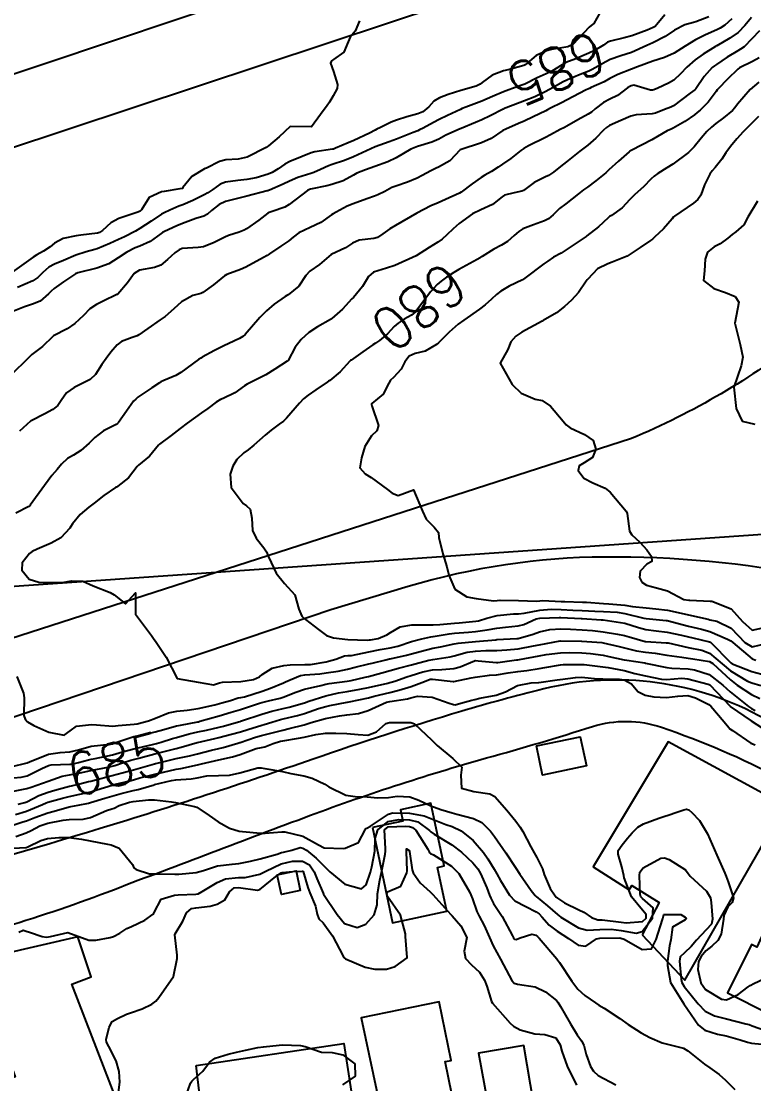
# Model space of a CAD drawing. Header units: metres. Extents: x 298520 to 308411, y 7433745 to 7450750.
# Drawn here: x 300252 to 300320.8, y 7445068 to 7445167.9 of the extents above; entities that cross this region are included whole.
import ezdxf
from ezdxf.enums import TextEntityAlignment as Align

# ---------------------------------------------------------------- set-up
doc = ezdxf.new("R2010")
doc.units = ezdxf.units.M
doc.header["$LTSCALE"] = 10
doc.linetypes.add('CONTINUO', pattern=[0])
for name, color, linetype in [('Cotas', 45, 'Continuous'), ('Curvas de Nivel 1m', 11, 'Continuous'), ('Curvas de Nivel 5m', 15, 'Continuous'), ('Edificações', 30, 'Continuous'), ('TEXTO', 45, 'Continuous'), ('Vias Primárias', 230, 'Continuous')]:
    doc.layers.add(name, color=color, linetype=linetype)
doc.styles.add('Style-STANDARD', font='STANDARD.shx')

msp = doc.modelspace()

# ---------------------------------------------------------------- linework, layer by layer
at = {"layer": 'Curvas de Nivel 1m', "flags": 128}
for points, elevation in [([(300316.608, 7445168.304), (300315.367, 7445167.831), (300315.157, 7445167.762), (300314.358, 7445167.565), (300313.358, 7445167.065), (300312.485, 7445166.456), (300311.346, 7445165.864), (300310.777, 7445165.608), (300309.336, 7445164.956), (300308.345, 7445164.628), (300307.329, 7445164.283), (300306.905, 7445164.077), (300306.195, 7445163.661), (300305.642, 7445163.342), (300305.316, 7445163.188), (300304.5, 7445162.872), (300303.303, 7445162.381), (300302.848, 7445162.156), (300302.045, 7445161.712), (300301.569, 7445161.438), (300301.289, 7445161.287), (300300.234, 7445160.78), (300299.28, 7445160.404), (300297.542, 7445159.766), (300297.354, 7445159.687), (300297.271, 7445159.644), (300296.04, 7445159.004), (300295.255, 7445158.625), (300294.678, 7445158.372), (300293.333, 7445157.819), (300293.243, 7445157.78), (300291.896, 7445157.173), (300291.233, 7445156.823), (300290.554, 7445156.522), (300289.226, 7445156.13), (300288.607, 7445155.869), (300287.215, 7445155.051), (300286.43, 7445154.679), (300285.206, 7445154.229), (300284.34, 7445153.923), (300283.532, 7445153.601), (300283.195, 7445153.417), (300282.228, 7445152.909), (300281.182, 7445152.559), (300280.706, 7445152.439), (300279.175, 7445152.119), (300279.065, 7445152.091), (300278.878, 7445151.984), (300277.159, 7445150.659), (300276.744, 7445150.427), (300275.562, 7445150.026), (300275.264, 7445149.917), (300275.151, 7445149.852), (300274.297, 7445149.195), (300273.136, 7445148.371), (300272.937, 7445148.26), (300272.446, 7445148.067), (300271.462, 7445147.743), (300271.126, 7445147.596), (300270.122, 7445147.086), (300269.112, 7445146.705), (300268.593, 7445146.625), (300267.109, 7445146.53), (300266.815, 7445146.425), (300266.425, 7445146.137), (300265.731, 7445145.509), (300265.091, 7445144.963), (300264.497, 7445144.748), (300263.086, 7445144.516), (300262.575, 7445144.178), (300261.963, 7445143.298), (300261.054, 7445142.251), (300261.027, 7445142.227), (300260.959, 7445142.201), (300259.678, 7445141.589), (300259.049, 7445141.284), (300258.41, 7445140.862), (300257.816, 7445140.238), (300257.025, 7445139.475), (300256.29, 7445138.988), (300255.013, 7445138.324), (300254.98, 7445138.304), (300254.943, 7445138.271), (300253.961, 7445137.318), (300252.987, 7445136.568), (300252.831, 7445136.446), (300252.687, 7445136.294), (300250.966, 7445134.603)], 684), ([(300320.623, 7445168.243), (300319.974, 7445167.501), (300319.356, 7445166.847), (300318.581, 7445166.287), (300317.344, 7445165.59), (300317.303, 7445165.571), (300317.233, 7445165.531), (300316.073, 7445164.801), (300315.33, 7445164.269), (300314.524, 7445163.562), (300313.948, 7445162.936), (300313.304, 7445162.342), (300312.818, 7445162.067), (300311.801, 7445161.595), (300311.442, 7445161.448), (300311.291, 7445161.411), (300311.105, 7445161.417), (300310.482, 7445161.612), (300309.54, 7445161.87), (300309.296, 7445161.821), (300309.163, 7445161.763), (300308.963, 7445161.633), (300308.011, 7445160.917), (300307.282, 7445160.558), (300306.689, 7445160.246), (300305.922, 7445159.664), (300305.574, 7445159.361), (300305.265, 7445159.149), (300304.302, 7445158.64), (300303.248, 7445158.031), (300303.035, 7445157.913), (300302.626, 7445157.706), (300301.727, 7445157.227), (300301.235, 7445156.964), (300299.663, 7445156.179), (300299.225, 7445155.941), (300298.939, 7445155.753), (300297.988, 7445154.989), (300297.21, 7445154.451), (300296.801, 7445154.18), (300296.16, 7445153.78), (300295.551, 7445153.433), (300295.194, 7445153.214), (300294.368, 7445152.619), (300293.315, 7445151.818), (300293.172, 7445151.737), (300291.859, 7445151.14), (300291.163, 7445150.839), (300290.474, 7445150.533), (300289.153, 7445149.86), (300287.141, 7445148.685), (300286.634, 7445148.399), (300285.963, 7445147.902), (300285.459, 7445147.576), (300285.127, 7445147.49), (300283.733, 7445147.322), (300283.12, 7445147.046), (300282.458, 7445146.602), (300281.103, 7445145.96), (300280.018, 7445145.047), (300279.087, 7445144.406), (300278.718, 7445143.985), (300278.056, 7445143.007), (300277.056, 7445142.188), (300276.946, 7445142.119), (300276.771, 7445142.013), (300275.76, 7445141.309), (300275.04, 7445140.691), (300274.389, 7445140.04), (300273.017, 7445138.466), (300272.809, 7445138.268), (300272.483, 7445138.065), (300271.484, 7445137.597), (300271.002, 7445137.375), (300270.133, 7445136.952), (300268.986, 7445136.326), (300268.841, 7445136.246), (300268.631, 7445136.105), (300266.971, 7445134.889), (300266.5, 7445134.602), (300265.367, 7445134.146), (300265.097, 7445134.013), (300264.961, 7445133.921), (300264.247, 7445133.452), (300262.947, 7445132.557), (300262.737, 7445132.39), (300262.539, 7445132.184), (300261.862, 7445131.258), (300261.131, 7445130.198), (300261.025, 7445130.086), (300260.911, 7445130.012), (300259.705, 7445129.412), (300258.898, 7445128.776), (300258.365, 7445128.228), (300257.578, 7445127.544), (300256.876, 7445127.123), (300256.323, 7445126.803), (300255.763, 7445126.261), (300255.345, 7445125.779), (300254.852, 7445125.192), (300254.163, 7445124.28), (300252.824, 7445122.403), (300252.776, 7445122.347), (300252.696, 7445122.301), (300251.463, 7445121.664)], 682), ([(300306.363, 7445168.676), (300305.806, 7445167.666), (300305.548, 7445167.482), (300305.36, 7445167.342), (300303.807, 7445165.693), (300303.341, 7445165.493), (300301.815, 7445165.238), (300301.337, 7445165.121), (300300.377, 7445164.685), (300299.324, 7445163.805), (300299.204, 7445163.742), (300297.739, 7445163.341), (300297.315, 7445163.234), (300296.25, 7445162.839), (300295.298, 7445162.124), (300295.115, 7445161.973), (300294.722, 7445161.799), (300293.288, 7445161.375), (300292.099, 7445161.017), (300291.282, 7445160.702), (300290.75, 7445160.374), (300290.284, 7445159.85), (300289.732, 7445159.389), (300289.263, 7445159.192), (300288.228, 7445158.906), (300287.254, 7445158.606), (300286.741, 7445158.404), (300285.755, 7445157.905), (300285.404, 7445157.745), (300285.241, 7445157.671), (300284.697, 7445157.378), (300283.23, 7445156.673), (300282.703, 7445156.47), (300281.523, 7445155.957), (300281.309, 7445155.872), (300281.222, 7445155.857), (300279.579, 7445155.617), (300279.218, 7445155.512), (300278.389, 7445155.167), (300277.21, 7445154.715), (300276.746, 7445154.476), (300276.116, 7445154.021), (300275.546, 7445153.679), (300275.195, 7445153.533), (300274.059, 7445153.178), (300273.187, 7445153.019), (300272.327, 7445152.927), (300271.183, 7445152.756), (300270.685, 7445152.581), (300269.974, 7445152.092), (300269.509, 7445151.757), (300269.168, 7445151.564), (300268.108, 7445151.062), (300267.158, 7445150.654), (300266.783, 7445150.508), (300265.946, 7445150.142), (300265.406, 7445149.892), (300265.149, 7445149.75), (300264.195, 7445149.107), (300263.135, 7445148.426), (300262.703, 7445148.176), (300261.681, 7445147.635), (300261.12, 7445147.369), (300260.314, 7445147.009), (300259.107, 7445146.518), (300258.882, 7445146.448), (300258.081, 7445146.235), (300257.099, 7445145.898), (300255.949, 7445145.407), (300255.091, 7445145.063), (300254.569, 7445144.795), (300253.99, 7445144.281), (300253.543, 7445143.82), (300253.075, 7445143.503), (300251.627, 7445142.87)], 686), ([(300283.782, 7445167.934), (300283.353, 7445166.971), (300282.896, 7445166.396), (300282.712, 7445165.946), (300282.291, 7445164.993), (300281.326, 7445164.294), (300281.121, 7445164.166), (300281.051, 7445163.963), (300281.311, 7445163.162), (300281.709, 7445161.956), (300281.666, 7445161.579), (300281.282, 7445160.877), (300280.953, 7445160.287), (300280.743, 7445159.965), (300280.088, 7445159.144), (300279.253, 7445157.98), (300277.253, 7445158.01), (300276.22, 7445157.039), (300275.225, 7445156.191), (300275.132, 7445156.123), (300275, 7445156.033), (300273.213, 7445155.107), (300272.357, 7445154.924), (300271.211, 7445154.857), (300270.597, 7445154.698), (300269.401, 7445154.098), (300269.254, 7445154.047), (300269.202, 7445154.031), (300267.996, 7445153.312), (300267.175, 7445152.266), (300267.12, 7445152.184), (300266.873, 7445152.133), (300265.424, 7445151.894), (300265.17, 7445151.85), (300264.004, 7445151.323), (300263.281, 7445150.169), (300263.22, 7445150.102), (300263.152, 7445150.057), (300262.927, 7445149.949), (300261.144, 7445149.349), (300260.396, 7445148.952), (300259.616, 7445148.215), (300259.322, 7445148.026), (300259.129, 7445147.975), (300257.585, 7445147.784), (300257.125, 7445147.733), (300255.907, 7445147.476), (300255.115, 7445147.046), (300254.685, 7445146.699), (300254.055, 7445146.28), (300253.448, 7445145.938), (300253.097, 7445145.713), (300251.137, 7445144.319)], 687), ([(300318.77, 7445168.118), (300318.103, 7445167.523), (300317.656, 7445167.231), (300317.358, 7445167.077), (300316.29, 7445166.604), (300315.349, 7445166.131), (300314.37, 7445165.565), (300313.336, 7445164.894), (300312.444, 7445164.477), (300311.328, 7445164.143), (300309.898, 7445163.621), (300309.319, 7445163.395), (300308.053, 7445162.901), (300307.306, 7445162.513), (300306.748, 7445162.209), (300305.541, 7445161.668), (300305.374, 7445161.587), (300305.292, 7445161.538), (300305.019, 7445161.403), (300303.281, 7445160.503), (300302.753, 7445160.23), (300301.72, 7445159.716), (300301.425, 7445159.564), (300301.269, 7445159.478), (300300.086, 7445158.906), (300299.254, 7445158.511), (300298.724, 7445158.275), (300297.528, 7445157.766), (300297.241, 7445157.615), (300296.127, 7445156.888), (300295.23, 7445156.46), (300293.223, 7445155.82), (300292.264, 7445154.778), (300291.206, 7445154.193), (300290.959, 7445154.089), (300290.469, 7445153.847), (300289.655, 7445153.396), (300289.192, 7445153.153), (300288.289, 7445152.771), (300287.181, 7445152.406), (300286.817, 7445152.255), (300286.148, 7445151.9), (300285.501, 7445151.575), (300285.168, 7445151.457), (300284.457, 7445151.212), (300283.161, 7445150.72), (300282.605, 7445150.499), (300281.561, 7445149.956), (300281.301, 7445149.809), (300281.15, 7445149.696), (300280.141, 7445148.972), (300279.138, 7445148.503), (300278.062, 7445147.996), (300277.529, 7445147.602), (300277.122, 7445147.253), (300276.383, 7445146.748), (300275.324, 7445146.028), (300275.199, 7445145.932), (300275.101, 7445145.866), (300274.752, 7445145.688), (300273.09, 7445144.778), (300272.596, 7445144.557), (300271.289, 7445144.078), (300271.148, 7445144.013), (300271.081, 7445143.966), (300270.05, 7445143.108), (300269.058, 7445142.413), (300268.842, 7445142.317), (300268.109, 7445142.114), (300267.047, 7445141.518), (300266.325, 7445140.852), (300265.509, 7445140.145), (300265.225, 7445139.954), (300265.03, 7445139.826), (300263.864, 7445139.01), (300263.015, 7445138.41), (300262.861, 7445138.335), (300262.414, 7445138.186), (300261.408, 7445137.795), (300261.002, 7445137.488), (300260.411, 7445136.787), (300259.96, 7445136.21), (300259.558, 7445135.633), (300258.968, 7445134.682), (300258.456, 7445134.228), (300256.955, 7445133.472), (300256.232, 7445132.975), (300255.734, 7445132.262), (300255.412, 7445131.789), (300254.93, 7445131.393), (300254.194, 7445131.007), (300252.914, 7445130.348), (300252.885, 7445130.329), (300252.843, 7445130.301), (300251.828, 7445129.386)], 683), ([(300321.358, 7445166.988), (300319.911, 7445165.501), (300319.583, 7445165.263), (300319.337, 7445165.119), (300318.337, 7445164.51), (300317.318, 7445163.837), (300317.134, 7445163.713), (300316.91, 7445163.534), (300316.156, 7445162.695), (300315.374, 7445161.549), (300315.339, 7445161.503), (300315.292, 7445161.459), (300314.859, 7445161.126), (300313.277, 7445159.949), (300313.039, 7445159.819), (300312.444, 7445159.588), (300311.598, 7445159.267), (300311.267, 7445159.197), (300309.777, 7445159.111), (300309.263, 7445158.981), (300308.335, 7445158.561), (300307.25, 7445158.095), (300306.981, 7445157.918), (300306.708, 7445157.655), (300305.993, 7445156.904), (300305.229, 7445156.261), (300304.467, 7445155.681), (300303.213, 7445154.681), (300302.666, 7445154.248), (300302.01, 7445153.712), (300301.525, 7445153.39), (300301.196, 7445153.246), (300300.176, 7445152.748), (300299.177, 7445151.993), (300299.017, 7445151.91), (300298.298, 7445151.759), (300297.4, 7445151.538), (300297.169, 7445151.393), (300296.264, 7445150.677), (300295.157, 7445150.17), (300294.392, 7445149.801), (300293.144, 7445148.9), (300292.57, 7445148.394), (300291.984, 7445147.831), (300291.533, 7445147.429), (300291.122, 7445147.133), (300290.324, 7445146.639), (300289.103, 7445145.86), (300287.093, 7445144.941), (300286.303, 7445144.685), (300285.087, 7445144.304), (300284.626, 7445143.917), (300284.038, 7445142.956), (300283.193, 7445141.938), (300283.051, 7445141.795), (300282.156, 7445140.835), (300281.179, 7445139.959), (300281.096, 7445139.896), (300281.032, 7445139.857), (300279.833, 7445139.164), (300279.019, 7445138.635), (300278.279, 7445137.991), (300277.73, 7445137.271), (300277.054, 7445136.009), (300276.982, 7445135.935), (300275.813, 7445135.183), (300274.969, 7445134.68), (300273.725, 7445134.049), (300273.213, 7445133.802), (300272.956, 7445133.623), (300272.051, 7445132.964), (300270.946, 7445132.437), (300270.695, 7445132.333), (300270.3, 7445132.086), (300269.519, 7445131.509), (300268.928, 7445131.083), (300268.359, 7445130.671), (300267.578, 7445130.12), (300266.908, 7445129.629), (300266.066, 7445128.973), (300264.962, 7445128.149), (300264.93, 7445128.112), (300264.892, 7445128.063), (300264.03, 7445127.008), (300262.999, 7445126.178), (300262.861, 7445126.036), (300262.047, 7445124.992), (300261.064, 7445124.198), (300260.92, 7445124.121), (300260.842, 7445124.074), (300259.726, 7445123.32), (300258.827, 7445122.599), (300258.336, 7445122.227), (300257.504, 7445121.549), (300256.799, 7445120.665), (300256.647, 7445120.4), (300256.552, 7445120.252), (300255.698, 7445119.347), (300254.779, 7445118.843), (300253.481, 7445118.289), (300253.015, 7445118.05), (300252.766, 7445117.861), (300252.072, 7445116.987), (300252.026, 7445116.307), (300252.734, 7445115.448), (300253.625, 7445115.18), (300254.732, 7445115.136), (300255.834, 7445115.157), (300256.734, 7445115.318), (300257.766, 7445115.267), (300258.729, 7445114.832), (300260.338, 7445114.204), (300260.721, 7445113.982), (300261.76, 7445113.142), (300262.723, 7445114.18), (300262.703, 7445112.18), (300264.204, 7445110.157), (300264.406, 7445109.889), (300264.667, 7445109.551), (300265.59, 7445108.141), (300266.623, 7445106.13), (300268.62, 7445105.77), (300270.055, 7445105.526), (300270.619, 7445105.735), (300270.9, 7445105.797), (300272.621, 7445105.849), (300273.791, 7445106.042), (300274.371, 7445106.29), (300274.63, 7445106.51), (300275.551, 7445107.109), (300276.643, 7445107.363), (300277.238, 7445107.41), (300278.645, 7445107.432), (300279.168, 7445107.459), (300280.649, 7445107.704), (300280.862, 7445107.746), (300281.549, 7445107.951), (300282.35, 7445108.25), (300282.656, 7445108.277), (300283.025, 7445108.303), (300284.66, 7445108.641), (300285.712, 7445108.85), (300286.664, 7445109.004), (300287.378, 7445109.17), (300288.67, 7445109.59), (300289.619, 7445109.856), (300290.473, 7445110.046), (300290.677, 7445110.08), (300292.185, 7445110.32), (300292.681, 7445110.376), (300294.015, 7445110.475), (300294.684, 7445110.536), (300295.774, 7445110.696), (300296.689, 7445110.87), (300297.49, 7445110.963), (300298.693, 7445111.072), (300299.223, 7445111.214), (300300.38, 7445111.725), (300300.704, 7445111.797), (300302.542, 7445111.854), (300302.695, 7445111.852), (300304.613, 7445111.762), (300304.694, 7445111.757), (300306.485, 7445111.653), (300306.683, 7445111.64), (300308.69, 7445111.338), (300309.989, 7445110.914), (300310.684, 7445110.729), (300311.652, 7445110.621), (300312.682, 7445110.497), (300314.031, 7445110.215), (300314.678, 7445110.059), (300315.085, 7445109.962), (300316.673, 7445109.577), (300316.768, 7445109.529), (300318.654, 7445107.606), (300318.807, 7445107.508), (300320.642, 7445106.772), (300321.588, 7445106.526)], 681), ([(300321.3, 7445162.165), (300320.5, 7445161.492), (300319.279, 7445160.106), (300319.036, 7445159.752), (300318.821, 7445159.515), (300317.968, 7445158.817), (300317.254, 7445158.268), (300316.846, 7445157.937), (300316.421, 7445157.538), (300315.885, 7445156.895), (300315.228, 7445156.077), (300314.683, 7445155.558), (300313.212, 7445154.473), (300312.667, 7445154.127), (300311.807, 7445153.594), (300311.465, 7445153.331), (300311.195, 7445153.069), (300310.454, 7445152.341), (300309.645, 7445151.623), (300309.168, 7445151.129), (300308.443, 7445150.355), (300307.449, 7445149.647), (300307.269, 7445149.531), (300307.15, 7445149.431), (300306.229, 7445148.566), (300305.124, 7445147.714), (300305.1, 7445147.694), (300305.067, 7445147.671), (300303.109, 7445146.338), (300302.708, 7445146.103), (300301.989, 7445145.711), (300301.459, 7445145.357), (300301.097, 7445145.081), (300299.305, 7445143.747), (300299.171, 7445143.659), (300299.081, 7445143.606), (300297.844, 7445142.989), (300297.064, 7445142.534), (300296.632, 7445142.202), (300296.165, 7445141.779), (300295.582, 7445141.251), (300295.043, 7445140.832), (300293.571, 7445139.812), (300293.029, 7445139.411), (300292.181, 7445138.669), (300291.341, 7445137.837), (300291.181, 7445137.667), (300291.008, 7445137.507), (300289.953, 7445136.901), (300288.995, 7445136.681), (300288.438, 7445136.428), (300288.038, 7445135.879), (300287.677, 7445135.182), (300286.968, 7445134.414), (300286.695, 7445134.164), (300286.534, 7445133.894), (300286.005, 7445132.841), (300284.934, 7445131.958), (300284.905, 7445131.938), (300284.884, 7445131.911), (300284.884, 7445131.862), (300284.931, 7445131.749), (300285.561, 7445129.904), (300285.407, 7445129.406), (300284.903, 7445128.948), (300284.274, 7445127.919), (300283.943, 7445126.858), (300283.801, 7445125.926), (300284.295, 7445125.356), (300284.854, 7445125.005), (300286.393, 7445123.894), (300286.838, 7445123.546), (300287.388, 7445123.331), (300288.843, 7445123.87), (300289.679, 7445121.857), (300290.048, 7445121.094), (300290.798, 7445120.349), (300291.178, 7445119.836), (300291.235, 7445119.389), (300291.6, 7445117.832), (300291.967, 7445116.616), (300292.166, 7445115.826), (300292.73, 7445114.531), (300293.856, 7445113.809), (300294.721, 7445113.64), (300296.372, 7445113.428), (300296.72, 7445113.47), (300296.983, 7445113.504), (300298.72, 7445113.443), (300300.39, 7445113.396), (300300.72, 7445113.433), (300300.988, 7445113.448), (300302.718, 7445113.367), (300303.059, 7445113.356), (300304.717, 7445113.315), (300305.096, 7445113.296), (300306.716, 7445113.187), (300307.205, 7445113.156), (300308.714, 7445113.015), (300309.422, 7445112.909), (300310.71, 7445112.759), (300311.612, 7445112.689), (300312.707, 7445112.543), (300313.995, 7445112.276), (300314.701, 7445112.119), (300316.534, 7445111.694), (300316.695, 7445111.656), (300317.342, 7445111.524), (300318.686, 7445110.843), (300319.982, 7445109.497), (300320.669, 7445109.119), (300322.232, 7445109.467)], 679), ([(300321.265, 7445158.94), (300320.537, 7445158.208), (300319.84, 7445157.501), (300319.236, 7445156.833), (300318.638, 7445156.107), (300318.209, 7445155.52), (300317.816, 7445154.925), (300317.209, 7445154.145), (300316.916, 7445153.823), (300316.683, 7445153.535), (300316.201, 7445152.527), (300315.841, 7445151.543), (300315.576, 7445151.139), (300315.165, 7445150.804), (300313.382, 7445149.577), (300313.259, 7445149.47), (300313.149, 7445149.333), (300312.344, 7445148.379), (300311.499, 7445147.596), (300311.298, 7445147.422), (300311.12, 7445147.278), (300310.136, 7445146.637), (300309.106, 7445145.927), (300308.913, 7445145.824), (300308.455, 7445145.636), (300307.505, 7445145.24), (300307.097, 7445145.085), (300306.127, 7445144.625), (300305.231, 7445143.669), (300305.168, 7445143.583), (300305.08, 7445143.456), (300304.349, 7445142.395), (300303.69, 7445141.69), (300303.047, 7445141.094), (300302.272, 7445140.476), (300301.033, 7445139.772), (300300.93, 7445139.722), (300299.022, 7445138.678), (300298.474, 7445138.3), (300298.002, 7445137.76), (300297.707, 7445137.058), (300296.983, 7445135.77), (300298.115, 7445133.758), (300298.951, 7445132.957), (300300.29, 7445132.383), (300300.941, 7445132.24), (300301.723, 7445131.712), (300302.919, 7445130.315), (300303.195, 7445129.975), (300303.562, 7445129.694), (300304.907, 7445129.072), (300305.74, 7445128.506), (300305.98, 7445127.664), (300305.661, 7445126.888), (300304.874, 7445126.399), (300304.426, 7445126.128), (300304.307, 7445125.686), (300304.856, 7445124.969), (300305.693, 7445124.509), (300306.846, 7445124.008), (300307.337, 7445123.645), (300308.816, 7445121.864), (300308.915, 7445121.628), (300309.144, 7445119.972), (300309.35, 7445119.622), (300310.113, 7445118.937), (300310.779, 7445118.231), (300311.205, 7445117.596), (300311.231, 7445117.131), (300310.762, 7445116.87), (300310.149, 7445116.212), (300310.09, 7445115.61), (300310.312, 7445115.18), (300310.736, 7445114.909), (300311.686, 7445114.638), (300312.731, 7445114.368), (300314.246, 7445113.565), (300314.722, 7445113.487), (300314.802, 7445113.479), (300316.721, 7445113.393), (300316.867, 7445113.383), (300318.71, 7445112.674), (300319.761, 7445111.499), (300320.685, 7445110.666), (300322.234, 7445111.012)], 678), ([(300321.168, 7445150.989), (300320.278, 7445149.493), (300319.879, 7445148.762), (300319.132, 7445148.09), (300318.788, 7445147.854), (300318.395, 7445147.517), (300317.668, 7445146.974), (300317.114, 7445146.687), (300316.464, 7445146.182), (300316.257, 7445145.538), (300316.196, 7445144.435), (300316.101, 7445143.54), (300317.072, 7445142.78), (300318.169, 7445142.416), (300319.061, 7445142.039), (300319.435, 7445141.504), (300319.033, 7445139.51), (300319.545, 7445137.502), (300319.811, 7445136.317), (300319.652, 7445135.5), (300318.963, 7445133.51), (300319.155, 7445131.507), (300319.741, 7445130.318), (300320.918, 7445130.018)], 677), ([(300251.56, 7445106.311), (300252.175, 7445104.739), (300252.242, 7445104.304), (300252.225, 7445102.665), (300252.343, 7445102.302), (300252.58, 7445102.072), (300253.161, 7445101.704), (300254.565, 7445101.076), (300256.011, 7445100.806), (300256.567, 7445101.22), (300257.17, 7445101.648), (300258.577, 7445101.812), (300259.038, 7445101.761), (300260.575, 7445101.665), (300261.073, 7445101.697), (300262.578, 7445101.837), (300262.872, 7445101.882), (300263.947, 7445102.16), (300264.586, 7445102.416), (300265.818, 7445102.911), (300266.592, 7445103.046), (300267.561, 7445103.153), (300268.595, 7445103.301), (300270.169, 7445103.657), (300270.6, 7445103.781), (300270.833, 7445103.845), (300271.651, 7445104.07), (300272.371, 7445104.297), (300272.606, 7445104.335), (300272.969, 7445104.417), (300274.612, 7445104.952), (300275.412, 7445105.225), (300276.62, 7445105.707), (300276.827, 7445105.802), (300277.236, 7445106.004), (300278.209, 7445106.415), (300278.63, 7445106.48), (300280.027, 7445106.574), (300280.633, 7445106.648), (300281.757, 7445106.828), (300282.639, 7445107.019), (300283.375, 7445107.196), (300284.647, 7445107.505), (300284.971, 7445107.584), (300286.247, 7445107.894), (300286.577, 7445107.968), (300286.654, 7445107.983), (300288.199, 7445108.334), (300288.659, 7445108.458), (300289.48, 7445108.677), (300290.664, 7445108.966), (300291.387, 7445109.111), (300292.668, 7445109.372), (300293.05, 7445109.435), (300294.671, 7445109.594), (300296.587, 7445109.771), (300296.664, 7445109.779), (300298.554, 7445109.872), (300298.675, 7445109.889), (300300.104, 7445110.307), (300300.685, 7445110.502), (300301.67, 7445110.728), (300302.684, 7445110.788), (300303.607, 7445110.767), (300304.683, 7445110.704), (300305.658, 7445110.641), (300306.682, 7445110.522), (300308.019, 7445110.297), (300308.678, 7445110.16), (300309.098, 7445110.044), (300310.626, 7445109.601), (300310.664, 7445109.592), (300312.586, 7445109.494), (300312.672, 7445109.487), (300312.785, 7445109.465), (300314.668, 7445109.053), (300315.928, 7445108.803), (300316.663, 7445108.498), (300317.843, 7445107.518), (300318.643, 7445106.84), (300320.24, 7445105.882), (300320.626, 7445105.724), (300321.475, 7445105.477)], 682), ([(300251.006, 7445097.838), (300252.532, 7445098.215), (300252.744, 7445098.297), (300254.54, 7445099.018), (300255.622, 7445099.18), (300256.543, 7445099.224), (300257.369, 7445099.418), (300258.548, 7445099.755), (300260.308, 7445099.961), (300260.551, 7445100.002), (300260.707, 7445100.043), (300261.142, 7445100.194), (300262.175, 7445100.567), (300262.56, 7445100.665), (300263.799, 7445100.927), (300264.568, 7445101.127), (300265.364, 7445101.349), (300266.576, 7445101.673), (300266.944, 7445101.759), (300268.582, 7445102.062), (300268.622, 7445102.07), (300268.769, 7445102.107), (300270.588, 7445102.633), (300271.705, 7445102.956), (300272.595, 7445103.221), (300274.364, 7445103.797), (300274.601, 7445103.88), (300274.72, 7445103.911), (300275.226, 7445104.024), (300276.327, 7445104.292), (300276.607, 7445104.381), (300277.77, 7445104.84), (300278.614, 7445105.129), (300280.12, 7445105.47), (300280.619, 7445105.598), (300280.915, 7445105.662), (300282.622, 7445105.873), (300282.975, 7445105.935), (300284.3, 7445106.242), (300284.629, 7445106.325), (300285.874, 7445106.658), (300286.638, 7445106.874), (300287.425, 7445107.099), (300288.646, 7445107.419), (300289.003, 7445107.51), (300290.271, 7445107.846), (300290.654, 7445107.926), (300292.3, 7445108.18), (300292.657, 7445108.261), (300293.88, 7445108.589), (300294.662, 7445108.705), (300295.629, 7445108.752), (300296.663, 7445108.763), (300297.617, 7445108.807), (300298.665, 7445108.927), (300300.133, 7445109.193), (300300.669, 7445109.3), (300302.635, 7445109.662), (300302.673, 7445109.663), (300304.62, 7445109.629), (300304.672, 7445109.627), (300306.533, 7445109.514), (300306.671, 7445109.493), (300308.161, 7445109.129), (300308.667, 7445109.004), (300309.794, 7445108.743), (300310.663, 7445108.614), (300311.567, 7445108.496), (300312.66, 7445108.325), (300314.078, 7445108.147), (300314.658, 7445108.051), (300315.085, 7445107.982), (300316.655, 7445107.73), (300316.983, 7445107.527), (300318.63, 7445106.005), (300319.275, 7445105.503), (300320.614, 7445104.638), (300321.386, 7445104.254)], 683), ([(300250.517, 7445096.726), (300251.981, 7445096.842), (300252.52, 7445096.991), (300253.907, 7445097.66), (300254.53, 7445097.959), (300254.785, 7445098.013), (300256.531, 7445098.07), (300256.69, 7445098.09), (300257.354, 7445098.242), (300258.284, 7445098.484), (300258.536, 7445098.545), (300258.93, 7445098.617), (300260.541, 7445098.96), (300261.497, 7445099.237), (300262.546, 7445099.526), (300264.322, 7445099.925), (300264.551, 7445099.98), (300264.685, 7445100.015), (300265.125, 7445100.144), (300266.208, 7445100.484), (300266.56, 7445100.596), (300267.763, 7445100.919), (300268.568, 7445101.103), (300269.39, 7445101.278), (300270.575, 7445101.557), (300270.99, 7445101.663), (300272.411, 7445102.062), (300272.542, 7445102.101), (300272.583, 7445102.113), (300272.665, 7445102.14), (300274.591, 7445102.79), (300275.543, 7445103.071), (300276.596, 7445103.319), (300277.153, 7445103.448), (300278.601, 7445103.843), (300279.02, 7445103.984), (300280.608, 7445104.514), (300281.787, 7445104.773), (300282.613, 7445104.902), (300283.81, 7445105.117), (300284.617, 7445105.286), (300286.426, 7445105.698), (300286.621, 7445105.742), (300286.738, 7445105.772), (300287.099, 7445105.885), (300288.23, 7445106.273), (300288.631, 7445106.404), (300289.726, 7445106.765), (300290.639, 7445106.933), (300291.502, 7445106.969), (300292.642, 7445107.072), (300293.233, 7445107.226), (300294.591, 7445107.801), (300294.637, 7445107.816), (300294.653, 7445107.819), (300294.673, 7445107.819), (300294.924, 7445107.796), (300296.651, 7445107.642), (300296.773, 7445107.647), (300297.631, 7445107.76), (300298.535, 7445107.87), (300298.654, 7445107.885), (300298.821, 7445107.914), (300300.658, 7445108.259), (300301.318, 7445108.372), (300302.661, 7445108.526), (300303.528, 7445108.558), (300304.662, 7445108.542), (300305.482, 7445108.488), (300306.66, 7445108.31), (300307.213, 7445108.199), (300308.656, 7445107.892), (300308.88, 7445107.851), (300310.573, 7445107.601), (300310.653, 7445107.585), (300312.646, 7445107.15), (300313.109, 7445107.112), (300314.645, 7445107.032), (300315.243, 7445106.952), (300316.637, 7445106.495), (300317.927, 7445105.517), (300318.617, 7445104.88), (300320.334, 7445103.493), (300320.6, 7445103.312), (300320.962, 7445103.12)], 684), ([(300251.681, 7445094.308), (300252.314, 7445094.474), (300252.487, 7445094.551), (300253.64, 7445095.139), (300254.501, 7445095.462), (300255.133, 7445095.635), (300256.509, 7445096.005), (300256.707, 7445096.051), (300257.491, 7445096.24), (300258.305, 7445096.442), (300258.515, 7445096.487), (300258.858, 7445096.567), (300260.521, 7445097), (300261.462, 7445097.253), (300262.527, 7445097.555), (300264.491, 7445098.109), (300264.533, 7445098.122), (300264.556, 7445098.126), (300264.638, 7445098.149), (300266.152, 7445098.518), (300266.538, 7445098.603), (300267.786, 7445098.872), (300268.542, 7445099.056), (300269.845, 7445099.39), (300270.548, 7445099.553), (300270.967, 7445099.658), (300272.341, 7445100.062), (300272.507, 7445100.107), (300272.554, 7445100.124), (300273.992, 7445100.609), (300274.564, 7445100.774), (300275.56, 7445101.028), (300276.572, 7445101.289), (300277.149, 7445101.429), (300278.58, 7445101.776), (300278.743, 7445101.825), (300279.214, 7445101.981), (300280.587, 7445102.373), (300281.901, 7445102.635), (300282.591, 7445102.724), (300283.672, 7445102.849), (300284.595, 7445103.114), (300286.32, 7445103.894), (300286.604, 7445103.972), (300288.268, 7445104.212), (300288.607, 7445104.301), (300289.209, 7445104.461), (300290.608, 7445104.367), (300292.21, 7445103.824), (300292.601, 7445103.673), (300292.756, 7445103.663), (300293.307, 7445103.813), (300294.326, 7445104.082), (300294.606, 7445104.156), (300295.083, 7445104.268), (300296.611, 7445104.559), (300297.503, 7445104.872), (300298.62, 7445105.459), (300299.917, 7445105.731), (300300.598, 7445105.746), (300300.623, 7445105.745), (300302.336, 7445105.994), (300302.628, 7445106.039), (300304.081, 7445106.236), (300304.631, 7445106.244), (300306.175, 7445106.112), (300306.629, 7445106.085), (300308.201, 7445106.063), (300308.628, 7445105.988), (300309.334, 7445105.619), (300309.918, 7445104.912), (300310.612, 7445104.562), (300311.417, 7445104.404), (300312.61, 7445104.329), (300313.7, 7445104.481), (300314.613, 7445104.545), (300315.361, 7445104.299), (300316.604, 7445103.682), (300316.795, 7445103.528), (300318.052, 7445102.044), (300318.469, 7445101.511), (300318.572, 7445101.409), (300318.825, 7445101.253), (300320.558, 7445100.047), (300320.968, 7445099.895)], 686), ([(300251.434, 7445093.35), (300252.477, 7445093.666), (300253.96, 7445094.278), (300254.308, 7445094.45), (300254.487, 7445094.515), (300255.856, 7445094.893), (300256.495, 7445095.044), (300257.488, 7445095.251), (300258.502, 7445095.488), (300259.07, 7445095.656), (300260.512, 7445096.108), (300260.583, 7445096.128), (300260.845, 7445096.197), (300262.174, 7445096.526), (300262.517, 7445096.62), (300263.136, 7445096.788), (300264.523, 7445097.137), (300265.331, 7445097.335), (300266.528, 7445097.599), (300266.974, 7445097.68), (300268.532, 7445098.007), (300268.924, 7445098.104), (300270.537, 7445098.481), (300271.836, 7445098.771), (300272.542, 7445098.985), (300274.047, 7445099.537), (300274.549, 7445099.647), (300274.871, 7445099.706), (300275.639, 7445100.019), (300276.339, 7445100.229), (300276.557, 7445100.272), (300278.026, 7445100.531), (300278.563, 7445100.629), (300279.665, 7445100.875), (300280.568, 7445100.998), (300281.533, 7445100.985), (300282.568, 7445100.96), (300283.643, 7445100.853), (300284.566, 7445100.814), (300285.374, 7445101.105), (300286.239, 7445101.895), (300286.584, 7445101.985), (300288.474, 7445101.981), (300288.584, 7445101.982), (300288.69, 7445101.975), (300288.926, 7445101.865), (300290.56, 7445100.329), (300291.063, 7445099.835), (300292.541, 7445098.604), (300293.373, 7445097.812), (300293.301, 7445097.032), (300293.36, 7445095.811), (300294.5, 7445095.509), (300296.014, 7445095.293), (300296.496, 7445095.047), (300297.617, 7445093.759), (300298.473, 7445092.726), (300298.882, 7445092.159), (300299.11, 7445091.74), (300299.881, 7445090.296), (300300.195, 7445089.732), (300300.429, 7445089.309), (300300.952, 7445088.256), (300301.136, 7445087.719), (300301.703, 7445086.401), (300302.158, 7445085.703), (300302.266, 7445085.586), (300302.381, 7445085.495), (300303.032, 7445085.038), (300304.37, 7445084.381), (300304.852, 7445084.157), (300305.564, 7445083.662), (300306.157, 7445083.449), (300306.361, 7445083.443), (300306.568, 7445083.441), (300308.359, 7445083.216), (300308.82, 7445083.163), (300310.36, 7445083.285), (300310.698, 7445083.605), (300310.72, 7445083.958), (300310.37, 7445084.346), (300309.328, 7445085.621), (300308.65, 7445087.387), (300308.604, 7445087.628), (300308.421, 7445088.42), (300308.07, 7445089.634), (300308.094, 7445089.978), (300308.446, 7445090.505), (300308.954, 7445091.127), (300309.388, 7445091.621), (300309.938, 7445092.145), (300310.472, 7445092.486), (300311.903, 7445093.014), (300312.479, 7445093.196), (300312.771, 7445093.286), (300313.607, 7445093.569), (300314.257, 7445093.79), (300314.486, 7445093.836), (300314.711, 7445093.783), (300315.016, 7445093.552), (300315.728, 7445092.794), (300316.463, 7445091.53), (300317.348, 7445089.521), (300318.089, 7445087.84), (300318.224, 7445087.512), (300318.406, 7445087.029), (300318.908, 7445085.505), (300318.805, 7445085.079), (300318.374, 7445084.662), (300318.011, 7445083.87), (300317.979, 7445083.514), (300317.763, 7445082.102), (300317.433, 7445081.519), (300316.885, 7445080.974), (300316.328, 7445080.523), (300315.865, 7445079.992), (300315.625, 7445079.54), (300315.562, 7445078.797), (300315.839, 7445077.537), (300316.283, 7445076.897), (300317.797, 7445075.988), (300318.269, 7445075.92), (300319.343, 7445076.433), (300320.288, 7445077.139), (300320.498, 7445077.279), (300320.817, 7445077.482), (300322.3, 7445078.155)], 687), ([(300251.093, 7445092.314), (300252.124, 7445092.646), (300252.468, 7445092.76), (300253.253, 7445093.07), (300254.475, 7445093.502), (300255.071, 7445093.67), (300256.481, 7445094.059), (300256.634, 7445094.096), (300257.336, 7445094.241), (300258.296, 7445094.422), (300258.487, 7445094.47), (300259.825, 7445094.878), (300260.496, 7445095.079), (300261.366, 7445095.325), (300262.504, 7445095.595), (300262.975, 7445095.704), (300264.48, 7445096.15), (300264.513, 7445096.16), (300266.113, 7445096.538), (300266.518, 7445096.603), (300267.932, 7445096.702), (300268.52, 7445096.796), (300269.404, 7445096.979), (300270.522, 7445097.02), (300271.56, 7445097.032), (300272.525, 7445097.257), (300274.226, 7445097.731), (300274.53, 7445097.743), (300274.883, 7445097.673), (300276.527, 7445097.374), (300277.312, 7445097.215), (300278.523, 7445096.967), (300279.305, 7445096.762), (300280.506, 7445096.194), (300280.873, 7445095.956), (300282.495, 7445095.15), (300283.374, 7445095.051), (300284.494, 7445094.995), (300285.497, 7445094.909), (300286.494, 7445094.958), (300287.319, 7445095.057), (300288.494, 7445095), (300289.335, 7445094.701), (300290.486, 7445094.165), (300291.417, 7445093.831), (300292.48, 7445093.511), (300292.905, 7445093.39), (300294.475, 7445092.964), (300295.273, 7445092.591), (300296.083, 7445091.776), (300296.455, 7445091.266), (300297.513, 7445089.759), (300298.419, 7445088.376), (300298.833, 7445087.746), (300299.913, 7445086.212), (300300.286, 7445085.731), (300300.382, 7445085.645), (300301.437, 7445084.778), (300302.366, 7445083.959), (300302.7, 7445083.697), (300304.353, 7445082.692), (300305.177, 7445082.493), (300306.352, 7445082.55), (300307.421, 7445082.571), (300308.351, 7445082.453), (300309.777, 7445082.187), (300310.35, 7445082.353), (300311.306, 7445083.596), (300311.358, 7445084.58), (300310.381, 7445085.446), (300310.215, 7445085.612), (300310.134, 7445085.865), (300310.08, 7445087.613), (300310.115, 7445087.914), (300310.42, 7445088.322), (300312.104, 7445089.259), (300312.43, 7445089.292), (300312.876, 7445089.128), (300314.419, 7445088.146), (300314.652, 7445087.793), (300314.844, 7445087.554), (300316.392, 7445086.152), (300316.765, 7445085.526), (300316.834, 7445085.07), (300316.951, 7445083.524), (300316.855, 7445083.028), (300316.353, 7445082.508), (300315.43, 7445081.544), (300314.95, 7445080.934), (300314.325, 7445080.359), (300313.917, 7445079.966), (300313.841, 7445079.565), (300313.986, 7445077.873), (300314.058, 7445077.562), (300314.287, 7445077.192), (300315.6, 7445075.547), (300316.256, 7445074.863), (300317.139, 7445074.414), (300318.249, 7445074.134), (300320.075, 7445073.662), (300320.244, 7445073.641), (300320.385, 7445073.629), (300320.671, 7445073.484), (300321.84, 7445073.067)], 688), ([(300251.464, 7445091.293), (300252.453, 7445091.611), (300252.907, 7445091.843), (300253.735, 7445092.281), (300254.466, 7445092.53), (300255.92, 7445092.804), (300256.469, 7445092.864), (300257.796, 7445092.911), (300258.471, 7445093.055), (300259.989, 7445093.719), (300260.48, 7445093.877), (300260.721, 7445093.957), (300261.19, 7445094.193), (300262.153, 7445094.519), (300262.489, 7445094.579), (300263.926, 7445094.724), (300264.492, 7445094.728), (300266.092, 7445094.531), (300266.488, 7445094.482), (300268.261, 7445094.112), (300268.482, 7445094.028), (300269.63, 7445093.248), (300270.469, 7445092.674), (300271.562, 7445092.069), (300272.459, 7445091.786), (300272.757, 7445091.758), (300274.456, 7445091.595), (300274.888, 7445091.594), (300276.458, 7445091.71), (300276.75, 7445091.716), (300278.453, 7445091.314), (300279.916, 7445090.492), (300280.437, 7445090.22), (300282.218, 7445090.161), (300282.436, 7445090.172), (300283.663, 7445090.709), (300284.286, 7445091.922), (300284.364, 7445092.021), (300284.464, 7445092.053), (300284.812, 7445092.261), (300286.478, 7445093.375), (300286.862, 7445093.503), (300288.479, 7445093.486), (300289.859, 7445093.232), (300290.474, 7445092.983), (300291.885, 7445092.41), (300292.467, 7445092.212), (300293.309, 7445091.812), (300294.449, 7445090.899), (300295.423, 7445089.785), (300295.84, 7445089.192), (300296.417, 7445088.2), (300296.666, 7445087.767), (300297.033, 7445087.134), (300297.877, 7445085.755), (300298.378, 7445085.24), (300299.406, 7445084.706), (300300.368, 7445084.203), (300300.641, 7445084.001), (300300.9, 7445083.722), (300301.585, 7445082.942), (300302.35, 7445082.375), (300303.397, 7445081.689), (300304.334, 7445081.076), (300305.033, 7445080.969), (300306.036, 7445081.655), (300306.344, 7445081.712), (300308.231, 7445081.745), (300308.344, 7445081.73), (300308.655, 7445081.627), (300310.328, 7445080.647), (300311.204, 7445080.722), (300311.654, 7445081.59), (300312.258, 7445083.478), (300312.283, 7445083.581), (300312.367, 7445083.95), (300313.974, 7445083.957), (300314.364, 7445083.694), (300314.439, 7445083.634), (300314.463, 7445083.558), (300314.362, 7445083.447), (300313.178, 7445082.749), (300313.031, 7445081.573), (300312.898, 7445081.011), (300312.728, 7445079.576), (300312.726, 7445079.159), (300313.002, 7445077.573), (300314.263, 7445075.56), (300315.614, 7445073.546), (300316.238, 7445073.069), (300317.421, 7445072.708), (300318.233, 7445072.535), (300319.554, 7445072.172), (300320.227, 7445071.946), (300320.619, 7445071.876), (300322.225, 7445071.717)], 689), ([(300251.744, 7445082.306), (300252.171, 7445082.476), (300252.344, 7445082.419), (300252.432, 7445082.387), (300252.742, 7445082.294), (300253.932, 7445081.87), (300254.339, 7445081.834), (300254.712, 7445081.891), (300256.343, 7445082.25), (300258.333, 7445081.545), (300258.999, 7445081.554), (300260.337, 7445081.783), (300260.653, 7445081.882), (300261.23, 7445082.191), (300261.888, 7445082.644), (300262.349, 7445082.831), (300263.603, 7445083.409), (300264.361, 7445083.981), (300264.436, 7445084.076), (300264.465, 7445084.149), (300265.134, 7445085.39), (300266.388, 7445085.77), (300266.722, 7445085.793), (300268.389, 7445085.857), (300268.601, 7445085.896), (300268.986, 7445086.101), (300270.402, 7445086.974), (300271.175, 7445087.302), (300272.407, 7445087.428), (300273.024, 7445087.436), (300274.41, 7445087.738), (300274.969, 7445088.032), (300276.42, 7445088.722), (300277.46, 7445088.962), (300278.423, 7445088.952), (300279.054, 7445088.615), (300279.504, 7445087.974), (300279.772, 7445087.335), (300280.345, 7445085.961), (300280.392, 7445085.876), (300281.657, 7445083.947), (300282.355, 7445083.099), (300283.56, 7445082.719), (300284.354, 7445083.033), (300285.132, 7445083.908), (300285.419, 7445084.862), (300285.468, 7445085.904), (300285.667, 7445087.163), (300285.849, 7445087.898), (300286.17, 7445089.633), (300286.213, 7445089.893), (300286.202, 7445090.128), (300286.126, 7445091.895), (300286.466, 7445092.191), (300288.103, 7445092.237), (300288.466, 7445092.212), (300288.741, 7445092.141), (300289.064, 7445091.861), (300290.194, 7445090.086), (300290.307, 7445089.842), (300290.349, 7445089.758), (300290.431, 7445089.696), (300290.708, 7445089.559), (300292.42, 7445088.498), (300293.113, 7445087.813), (300294.093, 7445086.097), (300294.231, 7445085.802), (300294.379, 7445085.421), (300294.808, 7445084.234), (300295.025, 7445083.79), (300295.494, 7445082.923), (300295.984, 7445081.775), (300296.332, 7445081.014), (300297.016, 7445079.763), (300297.848, 7445078.204), (300298.086, 7445077.752), (300298.291, 7445077.51), (300298.62, 7445077.416), (300300.287, 7445077.149), (300301.246, 7445076.679), (300302.275, 7445075.884), (300302.421, 7445075.699), (300302.65, 7445075.313), (300303.594, 7445073.686), (300304.233, 7445072.644), (300304.642, 7445072.089), (300304.845, 7445071.671), (300305.069, 7445070.808), (300305.477, 7445069.661), (300305.75, 7445069.218), (300306.185, 7445068.815), (300307.874, 7445067.935)], 691), ([(300261.131, 7445067.222), (300261.257, 7445068.189), (300261.184, 7445069.194), (300260.904, 7445070.193), (300260.216, 7445071.542), (300259.983, 7445071.966), (300259.959, 7445072.204), (300260.235, 7445073.375), (300260.537, 7445073.9), (300261.017, 7445074.192), (300261.854, 7445074.579), (300262.251, 7445074.72), (300263.34, 7445075.086), (300264.263, 7445075.53), (300264.623, 7445075.8), (300264.918, 7445076.15), (300266.293, 7445078.13), (300266.617, 7445079.82), (300266.636, 7445080.127), (300266.421, 7445082.05), (300266.451, 7445082.129), (300267.156, 7445083.321), (300267.5, 7445084.119), (300267.978, 7445084.505), (300268.37, 7445084.581), (300269.718, 7445084.745), (300270.375, 7445084.917), (300271.119, 7445085.335), (300271.554, 7445086.068), (300272.003, 7445086.457), (300272.397, 7445086.499), (300274.189, 7445086.248), (300274.395, 7445086.297), (300275.897, 7445087.507), (300276.412, 7445087.877), (300276.511, 7445087.91), (300277.502, 7445087.999), (300278.367, 7445088.036), (300278.413, 7445088.034), (300278.442, 7445088.019), (300278.46, 7445087.989), (300278.903, 7445086.487), (300279.102, 7445085.979), (300279.618, 7445084.728), (300279.776, 7445083.969), (300279.952, 7445083.559), (300280.355, 7445083.17), (300281.225, 7445081.951), (300282.234, 7445080.021), (300282.271, 7445079.94), (300282.312, 7445079.889), (300282.454, 7445079.796), (300284.304, 7445078.99), (300285.215, 7445078.819), (300286.302, 7445078.829), (300287.126, 7445079.061), (300288.245, 7445079.871), (300288.26, 7445079.924), (300288.1, 7445081.872), (300288.078, 7445082.14), (300287.634, 7445083.877), (300286.389, 7445085.655), (300286.34, 7445085.891), (300286.395, 7445086.069), (300287.66, 7445086.618), (300288.225, 7445087.872), (300288.241, 7445088.045), (300288.2, 7445089.872), (300288.184, 7445090.126), (300288.434, 7445089.958), (300288.463, 7445089.87), (300288.715, 7445088.164), (300288.818, 7445087.864), (300289.467, 7445086.917), (300290.395, 7445086.089), (300290.651, 7445085.837), (300292.365, 7445083.951), (300292.483, 7445083.819), (300293.287, 7445082.877), (300293.864, 7445081.805), (300293.61, 7445080.52), (300293.733, 7445079.806), (300294.307, 7445079.235), (300295.037, 7445078.526), (300295.506, 7445077.782), (300295.73, 7445077.221), (300296.183, 7445075.771), (300296.271, 7445075.612), (300297.913, 7445073.753), (300298.24, 7445073.445), (300298.87, 7445073.111), (300300.233, 7445072.737), (300301.201, 7445072.684), (300302.23, 7445072.372), (300302.627, 7445071.696), (300302.799, 7445071.109), (300303.274, 7445069.689), (300304.175, 7445067.9)], 692), ([(300267.43, 7445066.847), (300267.894, 7445068.113), (300267.998, 7445068.29), (300268.178, 7445068.454), (300269.055, 7445069.232), (300269.655, 7445070.088), (300270.207, 7445070.454), (300271.439, 7445070.833), (300272.207, 7445071.009), (300273.064, 7445071.197), (300274.214, 7445071.443), (300274.73, 7445071.517), (300276.218, 7445071.678), (300276.522, 7445071.703), (300278.218, 7445071.654), (300278.654, 7445071.546), (300280.209, 7445071.017), (300281.185, 7445070.973), (300282.205, 7445070.773), (300283.323, 7445069.929), (300283.351, 7445068.759), (300282.173, 7445067.94)], 693)]:
    msp.add_lwpolyline(points, dxfattribs=dict(at, elevation=elevation))
at = {"layer": 'Curvas de Nivel 5m', "flags": 128}
for points, elevation in [([(300312.462, 7445168.504), (300311.727, 7445167.596), (300311.546, 7445167.413), (300311.36, 7445167.303), (300310.796, 7445167.047), (300309.352, 7445166.508), (300308.652, 7445166.335), (300307.347, 7445166.032), (300307.083, 7445165.916), (300306.686, 7445165.657), (300305.844, 7445165.158), (300305.335, 7445164.903), (300303.944, 7445164.306), (300303.327, 7445164.066), (300303.066, 7445163.962), (300302.644, 7445163.707), (300301.831, 7445163.199), (300301.311, 7445162.942), (300300.468, 7445162.565), (300299.297, 7445161.979), (300299.128, 7445161.909), (300298.636, 7445161.75), (300297.288, 7445161.267), (300296.256, 7445160.807), (300295.279, 7445160.389), (300293.747, 7445159.813), (300293.412, 7445159.677), (300293.27, 7445159.614), (300292.053, 7445159.04), (300291.255, 7445158.669), (300290.713, 7445158.384), (300289.751, 7445157.855), (300289.415, 7445157.684), (300289.24, 7445157.609), (300288.809, 7445157.437), (300287.232, 7445156.801), (300286.567, 7445156.559), (300285.225, 7445156.09), (300284.841, 7445155.916), (300283.215, 7445155.135), (300282.358, 7445154.802), (300281.208, 7445154.433), (300280.857, 7445154.313), (300280.105, 7445153.971), (300279.487, 7445153.689), (300279.197, 7445153.592), (300277.981, 7445153.209), (300277.186, 7445152.864), (300276.608, 7445152.589), (300275.311, 7445152.029), (300275.216, 7445151.986), (300275.172, 7445151.969), (300275.09, 7445151.949), (300273.167, 7445151.443), (300272.048, 7445151.187), (300271.162, 7445150.943), (300270.587, 7445150.657), (300269.854, 7445150.093), (300269.489, 7445149.757), (300269.148, 7445149.583), (300268.4, 7445149.366), (300267.141, 7445148.896), (300266.605, 7445148.668), (300265.44, 7445148.147), (300265.241, 7445148.039), (300265.13, 7445147.95), (300264.093, 7445147.186), (300263.112, 7445146.77), (300262.683, 7445146.602), (300261.893, 7445146.188), (300261.097, 7445145.647), (300260.208, 7445145.093), (300259.088, 7445144.684), (300257.283, 7445144.247), (300257.082, 7445144.163), (300255.946, 7445143.389), (300255.068, 7445142.762), (300254.801, 7445142.537), (300254.541, 7445142.275), (300253.761, 7445141.575), (300253.048, 7445141.291), (300252.294, 7445141.052), (300251.036, 7445140.544)], 685), ([(300321.328, 7445164.463), (300320.704, 7445164.107), (300319.488, 7445163.507), (300319.312, 7445163.386), (300318.362, 7445162.459), (300317.464, 7445161.528), (300317.385, 7445161.436), (300317.291, 7445161.299), (300316.536, 7445160.282), (300315.793, 7445159.545), (300315.51, 7445159.307), (300315.266, 7445159.109), (300314.355, 7445158.465), (300313.247, 7445157.839), (300313.066, 7445157.761), (300312.697, 7445157.585), (300311.785, 7445157.047), (300311.234, 7445156.74), (300309.371, 7445155.774), (300309.224, 7445155.7), (300309.179, 7445155.675), (300309.118, 7445155.631), (300308.111, 7445154.744), (300307.206, 7445153.921), (300307.064, 7445153.792), (300306.91, 7445153.653), (300305.969, 7445152.884), (300305.183, 7445152.314), (300304.809, 7445152.045), (300304.358, 7445151.682), (300303.163, 7445150.735), (300302.578, 7445150.286), (300301.979, 7445149.712), (300301.53, 7445149.334), (300301.144, 7445149.145), (300300.107, 7445148.767), (300299.132, 7445148.374), (300298.744, 7445148.139), (300298.307, 7445147.758), (300297.684, 7445147.197), (300297.114, 7445146.845), (300296.404, 7445146.483), (300295.302, 7445145.788), (300295.18, 7445145.711), (300295.102, 7445145.661), (300294.814, 7445145.508), (300293.09, 7445144.551), (300292.637, 7445144.275), (300291.931, 7445143.832), (300291.442, 7445143.472), (300291.072, 7445143.139), (300290.452, 7445142.456), (300290.015, 7445141.856), (300289.04, 7445140.599), (300288.652, 7445140.259), (300287.975, 7445139.881), (300287.388, 7445139.528), (300287.026, 7445139.192), (300286.397, 7445138.519), (300285.64, 7445137.904), (300285.264, 7445137.653), (300285.006, 7445137.481), (300284.081, 7445136.839), (300282.984, 7445136.044), (300282.928, 7445135.996), (300282.873, 7445135.941), (300281.962, 7445134.961), (300280.965, 7445134.12), (300280.868, 7445134.057), (300280.731, 7445133.962), (300279.678, 7445133.247), (300278.945, 7445132.758), (300278.517, 7445132.409), (300278.117, 7445131.992), (300276.919, 7445130.582), (300276.617, 7445130.312), (300276.207, 7445130.017), (300275.481, 7445129.45), (300274.903, 7445128.996), (300273.84, 7445128.046), (300273.311, 7445127.629), (300272.882, 7445127.345), (300272.227, 7445126.712), (300271.849, 7445126.07), (300271.606, 7445125.322), (300271.696, 7445124.071), (300272.828, 7445122.58), (300273.14, 7445122.369), (300273.499, 7445122.05), (300273.658, 7445121.199), (300273.705, 7445120.046), (300274.046, 7445119.302), (300274.777, 7445118.41), (300275.022, 7445118.028), (300275.229, 7445117.562), (300275.929, 7445116.018), (300276.733, 7445115.054), (300277.702, 7445114), (300278.075, 7445112.63), (300278.347, 7445111.994), (300278.698, 7445111.664), (300279.923, 7445110.733), (300280.676, 7445110.16), (300281.327, 7445109.953), (300282.672, 7445109.807), (300284.488, 7445109.729), (300284.671, 7445109.754), (300284.805, 7445109.775), (300285.515, 7445109.902), (300286.341, 7445110.23), (300286.682, 7445110.465), (300287.592, 7445110.978), (300288.692, 7445111.158), (300289.384, 7445111.169), (300290.693, 7445111.176), (300291.317, 7445111.21), (300292.696, 7445111.33), (300293.145, 7445111.367), (300294.699, 7445111.511), (300294.944, 7445111.552), (300295.73, 7445111.785), (300296.706, 7445112.041), (300298.244, 7445112.218), (300298.708, 7445112.218), (300299.236, 7445112.27), (300300.711, 7445112.559), (300301.773, 7445112.643), (300302.707, 7445112.61), (300303.832, 7445112.563), (300304.706, 7445112.528), (300305.901, 7445112.466), (300306.704, 7445112.417), (300307.991, 7445112.35), (300308.702, 7445112.25), (300310.503, 7445111.795), (300310.695, 7445111.757), (300312.575, 7445111.581), (300312.693, 7445111.57), (300314.688, 7445111.053), (300315.916, 7445110.772), (300316.683, 7445110.538), (300318.36, 7445109.829), (300318.674, 7445109.665), (300318.853, 7445109.508), (300320.658, 7445107.985), (300321.011, 7445107.839)], 680), ([(300251.263, 7445095.551), (300252.505, 7445095.789), (300252.898, 7445095.903), (300253.963, 7445096.278), (300254.515, 7445096.487), (300255.835, 7445096.941), (300256.521, 7445097.077), (300257.503, 7445097.261), (300258.525, 7445097.481), (300260.124, 7445097.801), (300260.53, 7445097.896), (300260.767, 7445097.961), (300261.489, 7445098.19), (300262.265, 7445098.454), (300262.536, 7445098.53), (300263.013, 7445098.649), (300264.542, 7445099.042), (300265.416, 7445099.27), (300266.547, 7445099.559), (300266.999, 7445099.675), (300268.515, 7445100.11), (300268.545, 7445100.118), (300270.159, 7445100.486), (300270.56, 7445100.579), (300271.746, 7445100.887), (300272.569, 7445101.127), (300273.277, 7445101.345), (300274.578, 7445101.734), (300274.808, 7445101.799), (300275.529, 7445102.021), (300276.329, 7445102.269), (300276.586, 7445102.336), (300277.935, 7445102.651), (300278.591, 7445102.838), (300279.921, 7445103.295), (300280.598, 7445103.502), (300280.972, 7445103.583), (300282.602, 7445103.893), (300282.644, 7445103.898), (300282.8, 7445103.938), (300284.607, 7445104.318), (300285.152, 7445104.455), (300286.612, 7445104.818), (300287.477, 7445105.019), (300288.618, 7445105.362), (300289.882, 7445105.851), (300290.418, 7445106.051), (300290.626, 7445106.076), (300292.585, 7445105.858), (300292.623, 7445105.856), (300294.256, 7445106.176), (300294.63, 7445106.257), (300295.983, 7445106.43), (300296.634, 7445106.488), (300297.732, 7445106.664), (300298.638, 7445106.782), (300299.509, 7445106.868), (300300.643, 7445107.062), (300301.195, 7445107.165), (300302.649, 7445107.41), (300302.913, 7445107.434), (300304.65, 7445107.453), (300304.892, 7445107.434), (300306.646, 7445107.21), (300307.137, 7445107.154), (300308.642, 7445106.871), (300309.646, 7445106.606), (300310.635, 7445106.374), (300312.151, 7445106.064), (300312.63, 7445106.03), (300314.047, 7445106.151), (300314.631, 7445106.107), (300316.551, 7445105.604), (300316.624, 7445105.577), (300316.683, 7445105.529), (300318.603, 7445103.527), (300318.618, 7445103.51), (300320.583, 7445102.155), (300321.645, 7445101.474)], 685), ([(300250.586, 7445090.163), (300252.432, 7445090.25), (300252.586, 7445090.298), (300253.824, 7445090.898), (300254.445, 7445091.099), (300255.52, 7445091.186), (300256.447, 7445091.189), (300257.645, 7445091.038), (300258.442, 7445090.863), (300260.079, 7445090.565), (300260.438, 7445090.513), (300261.193, 7445090.192), (300262.418, 7445088.646), (300262.564, 7445088.327), (300262.769, 7445088.175), (300264.027, 7445087.774), (300264.409, 7445087.759), (300264.789, 7445087.767), (300266.409, 7445087.733), (300266.8, 7445087.736), (300268.411, 7445087.901), (300269.109, 7445088.1), (300270.417, 7445088.513), (300271.792, 7445088.693), (300272.42, 7445088.745), (300273.514, 7445088.957), (300274.424, 7445089.18), (300276.028, 7445089.615), (300276.43, 7445089.763), (300276.62, 7445089.819), (300277.397, 7445090), (300278.195, 7445090.234), (300278.436, 7445090.195), (300278.798, 7445089.985), (300279.699, 7445089.244), (300280.419, 7445088.522), (300280.975, 7445087.954), (300282.402, 7445086.805), (300283.967, 7445086.355), (300284.401, 7445086.75), (300284.81, 7445087.914), (300284.931, 7445088.425), (300285.209, 7445089.908), (300285.255, 7445091.104), (300285.485, 7445091.905), (300286.471, 7445092.7), (300287.465, 7445092.888), (300288.473, 7445092.85), (300289.257, 7445092.645), (300290.332, 7445091.842), (300290.461, 7445091.723), (300290.794, 7445091.501), (300292.443, 7445090.498), (300293.339, 7445089.811), (300294.423, 7445088.794), (300294.874, 7445088.25), (300295.136, 7445087.789), (300295.731, 7445086.442), (300295.985, 7445085.776), (300296.1, 7445085.494), (300296.375, 7445084.999), (300297.164, 7445083.762), (300298.135, 7445081.962), (300298.249, 7445081.751), (300298.341, 7445081.636), (300298.495, 7445081.594), (300298.859, 7445081.745), (300299.97, 7445082.111), (300300.346, 7445081.999), (300300.497, 7445081.881), (300300.658, 7445081.725), (300302.314, 7445079.783), (300302.378, 7445079.699), (300302.559, 7445079.449), (300303.738, 7445077.686), (300304.286, 7445076.941), (300304.948, 7445076.338), (300305.945, 7445075.655), (300306.27, 7445075.444), (300306.764, 7445075.147), (300308.249, 7445074.192), (300309.022, 7445073.622), (300310.235, 7445072.832), (300311.042, 7445072.408), (300312.226, 7445071.879), (300313.469, 7445071.568), (300314.22, 7445071.398), (300314.633, 7445071.14), (300316.198, 7445069.872), (300316.683, 7445069.533), (300317.585, 7445068.917), (300318.182, 7445068.382), (300319.042, 7445067.501)], 690)]:
    msp.add_lwpolyline(points, dxfattribs=dict(at, elevation=elevation))
at = {"layer": 'Edificações'}
for points in [[(300300.407, 7445099.796), (300304.517, 7445100.656), (300305.092, 7445097.914), (300300.981, 7445097.053)], [(300310.321, 7445082.034), (300314.343, 7445077.786), (300323.759, 7445094.185), (300312.79, 7445100.19), (300305.727, 7445088.433), (300309.106, 7445086.28), (300309.349, 7445086.663), (300311.92, 7445085.091)], [(300284.979, 7445092.121), (300286.876, 7445083.174), (300291.983, 7445084.279), (300291.095, 7445088.382), (300291.731, 7445088.52), (300290.458, 7445094.409), (300287.619, 7445093.795), (300287.848, 7445092.733)], [(300325.766, 7445091.251), (300321.118, 7445080.893), (300320.615, 7445081.118), (300318.345, 7445076.584), (300330.103, 7445070.685), (300332.82, 7445076.266), (300328.536, 7445078.488), (300333.195, 7445088.197)], [(300276.044, 7445087.676), (300277.807, 7445088.045), (300278.194, 7445086.195), (300276.431, 7445085.826)], [(300268.43, 7445069.759), (300282.291, 7445071.817), (300284.341, 7445058.606), (300280.954, 7445058.08), (300281.803, 7445052.606), (300273.369, 7445051.297), (300272.9, 7445054.32), (300271.325, 7445054.076), (300270.963, 7445056.407), (300270.009, 7445056.259)]]:
    msp.add_lwpolyline(points, close=True, dxfattribs=at)
for points in [[(300261.605, 7445064.745), (300256.745, 7445077.412), (300258.541, 7445078.101), (300257.296, 7445081.862), (300246.312, 7445079.305), (300248.037, 7445074.163), (300249.238, 7445074.567), (300251.395, 7445068.696), (300250.171, 7445068.277), (300252.851, 7445061.152)], [(300295.03, 7445054.48), (300291.816, 7445070.125), (300292.385, 7445070.241), (300291.256, 7445075.736), (300283.91, 7445074.227), (300290.281, 7445044.377)], [(300301.122, 7445060.377), (300299.198, 7445071.648), (300294.943, 7445070.921), (300299.746, 7445044.814)]]:
    msp.add_lwpolyline(points, dxfattribs=at)
at = {"layer": 'TEXTO', "linetype": 'CONTINUO'}
msp.add_polyline3d([(300175.569, 7445109.547, 0), (300388.847, 7445124.359, 0)], dxfattribs=at)
at = {"layer": 'Vias Primárias'}
for points in [[(300308.444, 7445249.583), (300313.096, 7445246.929, -0.054147), (300320.008, 7445241.925, -0.065251), (300326.162, 7445234.702, -0.102808), (300328.697, 7445228.176, -0.005688), (300330.575, 7445216.09), (300335.06, 7445176.782), (300337.019, 7445157.491, -0.124397), (300335.947, 7445150.215, -0.097651), (300331.363, 7445143.346, -0.0312), (300325.534, 7445138.179, -0.066109), (300309.335, 7445128.67), (300191.405, 7445090.659), (300191.599, 7445090.117, -0.329177), (300191.567, 7445090.009), (300190.05, 7445089.624), (300188.211, 7445089.231)], [(300384.355, 7445011.864), (300377.407, 7445031.741), (300370.964, 7445048.536), (300359.279, 7445080.689), (300357.058, 7445086.513, 0.050306), (300352.907, 7445095.776, 0.087703), (300344.673, 7445105.617, 0.026418), (300336.821, 7445111.54, 0.030737), (300334.498, 7445112.907, 0.069135), (300326.366, 7445115.715, 0.05068), (300306.794, 7445117.544, 0.070655), (300288.357, 7445114.772), (300281.06, 7445112.593), (300220.449, 7445092.05), (300190.983, 7445082.153)], [(300194.913, 7445070.967), (300216, 7445075.236, 0.001156), (300239.383, 7445080.026, 0.039915), (300260.062, 7445086.065, -0.00127), (300278.536, 7445093.048, -0.021622), (300295.718, 7445098.659, 0.008311), (300305.673, 7445101.619, -0.159442), (300312.141, 7445101.55, -0.03935), (300323.337, 7445096.744, -0.059701), (300340.505, 7445084.913), (300343.828, 7445087.069, -0.044205), (300339.8, 7445090.634, 0.067215), (300328.967, 7445098.428, -0.005807), (300321.83, 7445102.337, 0.191037), (300301.106, 7445105.156, 0.011847), (300293.302, 7445103.029, 0.011148), (300279.399, 7445098.544, -0.009628), (300259.402, 7445092.027, -0.019482), (300221.045, 7445081.952, -0.007232), (300201.752, 7445077.972), (300193.175, 7445076.332)]]:
    msp.add_lwpolyline(points, format="xyb", dxfattribs=at)
for points in [[(300175.95, 7445138.014), (300188.045, 7445141.957), (300204.197, 7445147.127), (300235.822, 7445157.792), (300291.043, 7445176.309)], [(300177.967, 7445131.019), (300188.984, 7445135.162), (300203.962, 7445140.364), (300225.99, 7445147.704), (300286.764, 7445167.844), (300307.992, 7445174.899)]]:
    msp.add_lwpolyline(points, dxfattribs=at)

# ---------------------------------------------------------------- texts
at = {"layer": 'Cotas', "style": 'Style-STANDARD'}
for s, rotation, p in [('685', 203.39239, (300302.296, 7445163.441, 685)), ('680', 218.24684, (300289.373, 7445141.069, 680)), ('685', 14.98005, (300260.906, 7445098.071, 685))]:
    msp.add_text(s, height=4, rotation=rotation, dxfattribs=at).set_placement(p, align=Align.MIDDLE_CENTER)

doc.saveas('drawing.dxf')
